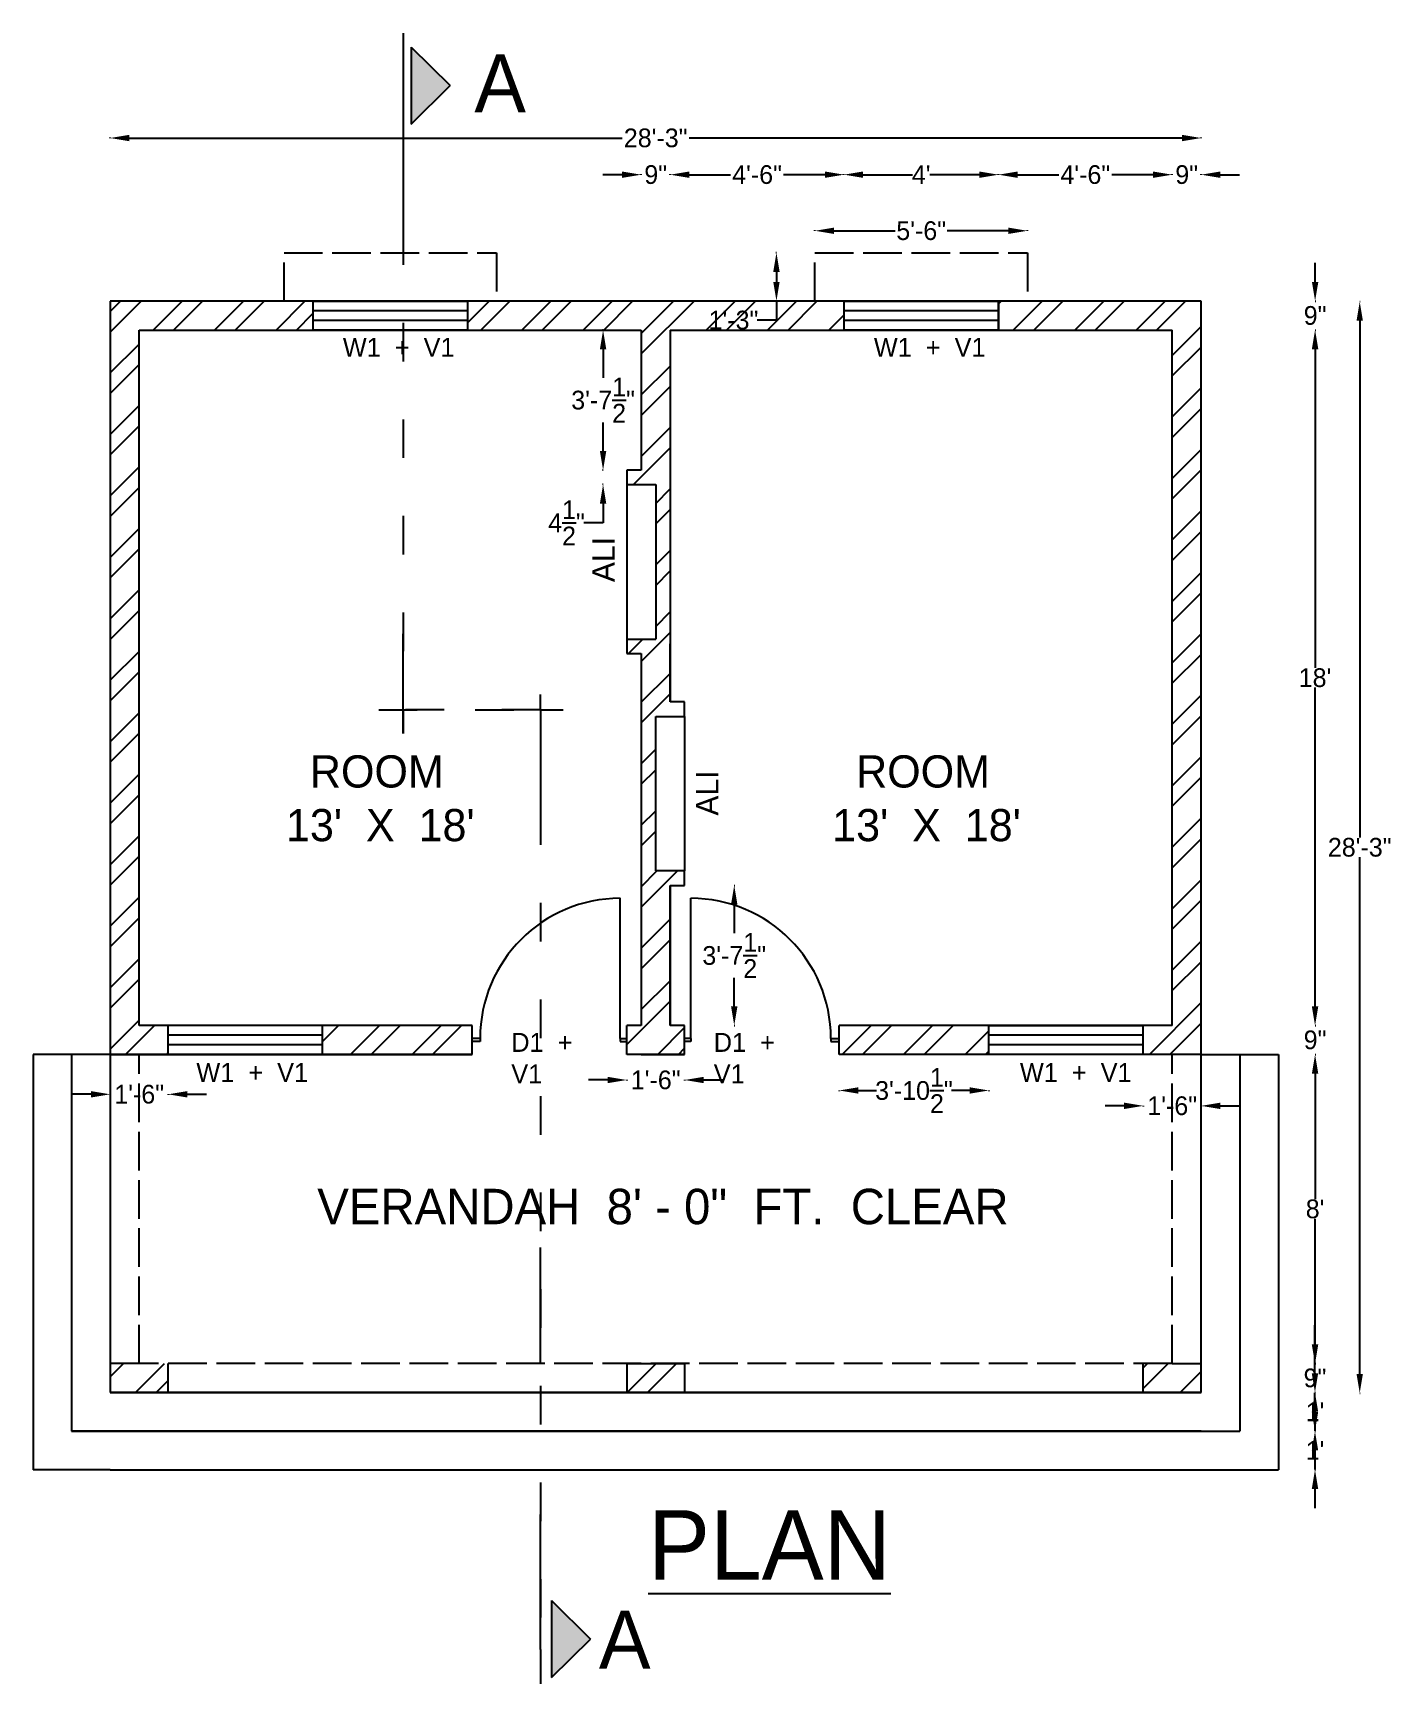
# Model space of a CAD drawing. Header units: inches. Extents: x 62 to 486, y 23 to 536.
import ezdxf

# ---------------------------------------------------------------- set-up
doc = ezdxf.new("R2010")
doc.units = ezdxf.units.IN
doc.header["$MEASUREMENT"] = 0
doc.linetypes.add('ACAD_ISO02W100', pattern=[15, 12, -3])
doc.linetypes.add('ACAD_ISO03W100', pattern=[30, 12, -18])
for name, color, linetype in [('dashed lines', 9, 'ACAD_ISO02W100'), ('Dimensions', 151, 'Continuous'), ('Doors', 23, 'Continuous'), ('SECTION LINE', 7, 'ACAD_ISO03W100'), ('Text', 122, 'Continuous'), ('Windows', 205, 'Continuous')]:
    doc.layers.add(name, color=color, linetype=linetype)
doc.styles.get("Standard").update_dxf_attribs({"font": ''})
doc.styles.get('Standard').set_extended_font_data('Bahnschrift')
doc.dimstyles.get("Standard").update_dxf_attribs({"dimtxt": 5.8125, "dimasz": 5.9375, "dimexe": 0.18, "dimexo": 0.0625, "dimgap": 0.09, "dimtad": 0, "dimtih": 1, "dimtoh": 1, "dimdec": 3, "dimzin": 0, "dimdsep": 46, "dimlunit": 4, "dimtxsty": 'Standard', "dimcen": 0.09, "dimadec": 0, "dimazin": 0, "dimtfac": 1, "dimtdec": 3, "dimtofl": 0, "dimtmove": 0, "dimatfit": 3, "dimfxl": 0, "dimfxlon": 1, "dimtolj": 1, "dimtzin": 0, "dimarcsym": 1})

# ---------------------------------------------------------------- blocks, each defined once
blk = doc.blocks.new('*D1')
at = {"layer": 'Defpoints', "color": 0, "transparency": 16777216}
for p in [(246.77, 218.26), (264.77, 218.26), (264.77, 210.33)]:
    blk.add_point(p, dxfattribs=at)
at = {"layer": 'Dimensions', "color": 0, "lineweight": -2, "transparency": 16777216}
for p, q in [((240.83, 210.33), (234.89, 210.33)), ((246.77, 210.33), (246.77, 210.15)), ((264.77, 210.33), (264.77, 210.15)), ((270.71, 210.33), (276.64, 210.33))]:
    blk.add_line(p, q, dxfattribs=at)
at = {"layer": 'Dimensions', "color": 0, "transparency": 16777216}
for points in [[(240.83, 211.32), (240.83, 209.34), (246.77, 210.33)], [(270.71, 211.32), (270.71, 209.34), (264.77, 210.33)]]:
    blk.add_solid(points, dxfattribs=at)
at = {"layer": 'Dimensions', "color": 0, "transparency": 16777216, "insert": (255.77, 210.33), "char_height": 5.812, "attachment_point": 5}
blk.add_mtext('\\A1;1\'-6"', dxfattribs=at)
blk = doc.blocks.new('*D2')
at = {"layer": 'Defpoints', "color": 0, "transparency": 16777216}
for p in [(312.77, 218.26), (359.27, 218.26), (359.27, 207.07)]:
    blk.add_point(p, dxfattribs=at)
at = {"layer": 'Dimensions', "color": 0, "lineweight": -2, "transparency": 16777216}
for p, q in [((312.77, 207.07), (312.77, 206.89)), ((318.71, 207.07), (324.37, 207.07)), ((353.33, 207.07), (347.67, 207.07)), ((359.27, 207.07), (359.27, 206.89))]:
    blk.add_line(p, q, dxfattribs=at)
at = {"layer": 'Dimensions', "color": 0, "transparency": 16777216}
for points in [[(318.71, 208.06), (318.71, 206.08), (312.77, 207.07)], [(353.33, 208.06), (353.33, 206.08), (359.27, 207.07)]]:
    blk.add_solid(points, dxfattribs=at)
at = {"layer": 'Dimensions', "color": 0, "transparency": 16777216, "insert": (336.02, 207.07), "char_height": 5.8125, "attachment_point": 5}
blk.add_mtext('\\A1;3\'-10{\\H1x;\\S1/2;}"', dxfattribs=at)
blk = doc.blocks.new('*D3')
at = {"layer": 'Defpoints', "color": 0, "transparency": 16777216}
for p in [(407.27, 218.26), (425.27, 218.26), (407.27, 202.3)]:
    blk.add_point(p, dxfattribs=at)
at = {"layer": 'Dimensions', "color": 0, "lineweight": -2, "transparency": 16777216}
for p, q in [((401.33, 202.3), (395.39, 202.3)), ((407.27, 202.3), (407.27, 202.12)), ((425.27, 202.3), (425.27, 202.12)), ((431.21, 202.3), (437.14, 202.3))]:
    blk.add_line(p, q, dxfattribs=at)
at = {"layer": 'Dimensions', "color": 0, "transparency": 16777216}
for points in [[(401.33, 203.29), (401.33, 201.31), (407.27, 202.3)], [(431.21, 203.29), (431.21, 201.31), (425.27, 202.3)]]:
    blk.add_solid(points, dxfattribs=at)
at = {"layer": 'Dimensions', "color": 0, "transparency": 16777216, "insert": (416.27, 202.3), "char_height": 5.812, "attachment_point": 5}
blk.add_mtext('\\A1;1\'-6"', dxfattribs=at)
blk = doc.blocks.new('*D4')
at = {"layer": 'Defpoints', "color": 0, "transparency": 16777216}
for p in [(264.77, 270.76), (264.77, 227.26), (280.17, 227.26)]:
    blk.add_point(p, dxfattribs=at)
at = {"layer": 'Dimensions', "color": 0, "lineweight": -2, "transparency": 16777216}
for p, q in [((280.17, 270.76), (280.35, 270.76)), ((280.17, 264.82), (280.17, 255.94)), ((280.17, 233.19), (280.17, 242.07)), ((280.17, 227.26), (280.35, 227.26))]:
    blk.add_line(p, q, dxfattribs=at)
at = {"layer": 'Dimensions', "color": 0, "transparency": 16777216}
for points in [[(279.18, 264.82), (281.16, 264.82), (280.17, 270.76)], [(279.18, 233.19), (281.16, 233.19), (280.17, 227.26)]]:
    blk.add_solid(points, dxfattribs=at)
at = {"layer": 'Dimensions', "color": 0, "transparency": 16777216, "insert": (280.17, 249.01), "char_height": 5.8125, "attachment_point": 5}
blk.add_mtext('\\A1;3\'-7{\\H1x;\\S1/2;}"', dxfattribs=at)
blk = doc.blocks.new('*D5')
at = {"layer": 'Defpoints', "color": 0, "transparency": 16777216}
for p in [(251.27, 443.26), (239.42, 399.76), (251.27, 399.76)]:
    blk.add_point(p, dxfattribs=at)
at = {"layer": 'Dimensions', "color": 0, "lineweight": -2, "transparency": 16777216}
for p, q in [((239.42, 443.26), (239.24, 443.26)), ((239.42, 437.32), (239.42, 428.44)), ((239.42, 405.69), (239.42, 414.57)), ((239.42, 399.76), (239.24, 399.76))]:
    blk.add_line(p, q, dxfattribs=at)
at = {"layer": 'Dimensions', "color": 0, "transparency": 16777216}
for points in [[(238.43, 437.32), (240.41, 437.32), (239.42, 443.26)], [(238.43, 405.69), (240.41, 405.69), (239.42, 399.76)]]:
    blk.add_solid(points, dxfattribs=at)
at = {"layer": 'Dimensions', "color": 0, "transparency": 16777216, "insert": (239.42, 421.51), "char_height": 5.8125, "attachment_point": 5}
blk.add_mtext('\\A1;3\'-7{\\H1x;\\S1/2;}"', dxfattribs=at)
blk = doc.blocks.new('*D6')
at = {"layer": 'Defpoints', "color": 0, "transparency": 16777216}
for p in [(239.42, 395.26), (246.77, 399.76), (246.77, 395.26)]:
    blk.add_point(p, dxfattribs=at)
at = {"layer": 'Dimensions', "color": 0, "lineweight": -2, "transparency": 16777216}
for p, q in [((239.42, 405.69), (239.42, 411.63)), ((239.42, 399.76), (239.24, 399.76)), ((239.42, 395.26), (239.24, 395.26)), ((239.42, 389.32), (239.42, 383.38)), ((239.42, 383.38), (233.48, 383.38))]:
    blk.add_line(p, q, dxfattribs=at)
at = {"layer": 'Dimensions', "color": 0, "transparency": 16777216}
for points in [[(238.43, 405.69), (240.41, 405.69), (239.42, 399.76)], [(238.43, 389.32), (240.41, 389.32), (239.42, 395.26)]]:
    blk.add_solid(points, dxfattribs=at)
at = {"layer": 'Dimensions', "color": 0, "transparency": 16777216, "insert": (228.06, 383.38), "char_height": 5.8125, "attachment_point": 5}
blk.add_mtext('\\A1;4{\\H1x;\\S1/2;}"', dxfattribs=at)
blk = doc.blocks.new('*D7')
at = {"layer": 'Defpoints', "color": 0, "transparency": 16777216}
for p in [(305.27, 467.26), (293.29, 452.26), (305.27, 452.26)]:
    blk.add_point(p, dxfattribs=at)
at = {"layer": 'Dimensions', "color": 0, "lineweight": -2, "transparency": 16777216}
for p, q in [((293.29, 467.26), (293.11, 467.26)), ((293.29, 461.32), (293.29, 458.19)), ((293.29, 452.26), (293.11, 452.26)), ((293.29, 452.26), (293.29, 446.32)), ((293.29, 446.32), (287.35, 446.32))]:
    blk.add_line(p, q, dxfattribs=at)
at = {"layer": 'Dimensions', "color": 0, "transparency": 16777216}
for points in [[(292.3, 461.32), (294.28, 461.32), (293.29, 467.26)], [(292.3, 458.19), (294.28, 458.19), (293.29, 452.26)]]:
    blk.add_solid(points, dxfattribs=at)
at = {"layer": 'Dimensions', "color": 0, "transparency": 16777216, "insert": (279.94, 446.32), "char_height": 5.812, "attachment_point": 5}
blk.add_mtext('\\A1;1\'-3"', dxfattribs=at)
blk = doc.blocks.new('*D8')
at = {"layer": 'Defpoints', "color": 0, "transparency": 16777216}
for p in [(371.27, 474.1), (305.27, 467.26), (371.27, 467.26)]:
    blk.add_point(p, dxfattribs=at)
at = {"layer": 'Dimensions', "color": 0, "lineweight": -2, "transparency": 16777216}
for p, q in [((305.27, 474.1), (305.27, 474.28)), ((311.21, 474.1), (330.17, 474.1)), ((365.33, 474.1), (346.37, 474.1)), ((371.27, 474.1), (371.27, 474.28))]:
    blk.add_line(p, q, dxfattribs=at)
at = {"layer": 'Dimensions', "color": 0, "transparency": 16777216}
for points in [[(311.21, 475.09), (311.21, 473.11), (305.27, 474.1)], [(365.33, 475.09), (365.33, 473.11), (371.27, 474.1)]]:
    blk.add_solid(points, dxfattribs=at)
at = {"layer": 'Dimensions', "color": 0, "transparency": 16777216, "insert": (338.27, 474.1), "char_height": 5.812, "attachment_point": 5}
blk.add_mtext('\\A1;5\'-6"', dxfattribs=at)
blk = doc.blocks.new('*D9')
at = {"layer": 'Defpoints', "color": 0, "transparency": 16777216}
for p in [(86.27, 218.26), (104.27, 218.26), (86.27, 205.88)]:
    blk.add_point(p, dxfattribs=at)
at = {"layer": 'Dimensions', "color": 0, "lineweight": -2, "transparency": 16777216}
for p, q in [((80.33, 205.88), (74.4, 205.88)), ((86.27, 205.88), (86.27, 205.7)), ((104.27, 205.88), (104.27, 205.7)), ((110.21, 205.88), (116.14, 205.88))]:
    blk.add_line(p, q, dxfattribs=at)
at = {"layer": 'Dimensions', "color": 0, "transparency": 16777216}
for points in [[(80.33, 206.87), (80.33, 204.89), (86.27, 205.88)], [(110.21, 206.87), (110.21, 204.89), (104.27, 205.88)]]:
    blk.add_solid(points, dxfattribs=at)
at = {"layer": 'Dimensions', "color": 0, "transparency": 16777216, "insert": (95.27, 205.88), "char_height": 5.812, "attachment_point": 5}
blk.add_mtext('\\A1;1\'-6"', dxfattribs=at)
blk = doc.blocks.new('*D10')
at = {"layer": 'Defpoints', "color": 0, "transparency": 16777216}
for p in [(425.27, 491.52), (425.27, 452.26), (416.27, 443.26)]:
    blk.add_point(p, dxfattribs=at)
at = {"layer": 'Dimensions', "color": 0, "lineweight": -2, "transparency": 16777216}
for p, q in [((410.33, 491.52), (404.39, 491.52)), ((416.27, 491.52), (416.27, 491.7)), ((425.27, 491.52), (425.27, 491.7)), ((431.21, 491.52), (437.14, 491.52))]:
    blk.add_line(p, q, dxfattribs=at)
at = {"layer": 'Dimensions', "color": 0, "transparency": 16777216}
for points in [[(410.33, 492.51), (410.33, 490.53), (416.27, 491.52)], [(431.21, 492.51), (431.21, 490.53), (425.27, 491.52)]]:
    blk.add_solid(points, dxfattribs=at)
at = {"layer": 'Dimensions', "color": 0, "transparency": 16777216, "insert": (420.77, 491.52), "char_height": 5.812, "attachment_point": 5}
blk.add_mtext('\\A1;9"', dxfattribs=at)
blk = doc.blocks.new('*D11')
at = {"layer": 'Defpoints', "color": 0, "transparency": 16777216}
for p in [(362.27, 491.52), (416.27, 452.26), (362.27, 449.26)]:
    blk.add_point(p, dxfattribs=at)
at = {"layer": 'Dimensions', "color": 0, "lineweight": -2, "transparency": 16777216}
for p, q in [((362.27, 491.52), (362.27, 491.7)), ((368.21, 491.52), (381.03, 491.52)), ((410.33, 491.52), (397.51, 491.52)), ((416.27, 491.52), (416.27, 491.7))]:
    blk.add_line(p, q, dxfattribs=at)
at = {"layer": 'Dimensions', "color": 0, "transparency": 16777216}
for points in [[(368.21, 492.51), (368.21, 490.53), (362.27, 491.52)], [(410.33, 492.51), (410.33, 490.53), (416.27, 491.52)]]:
    blk.add_solid(points, dxfattribs=at)
at = {"layer": 'Dimensions', "color": 0, "transparency": 16777216, "insert": (389.27, 491.52), "char_height": 5.812, "attachment_point": 5}
blk.add_mtext('\\A1;4\'-6"', dxfattribs=at)
blk = doc.blocks.new('*D12')
at = {"layer": 'Defpoints', "color": 0, "transparency": 16777216}
for p in [(314.27, 491.52), (314.27, 452.26), (362.27, 452.26)]:
    blk.add_point(p, dxfattribs=at)
at = {"layer": 'Dimensions', "color": 0, "lineweight": -2, "transparency": 16777216}
for p, q in [((314.27, 491.52), (314.27, 491.7)), ((320.21, 491.52), (335.54, 491.52)), ((356.33, 491.52), (341, 491.52)), ((362.27, 491.52), (362.27, 491.7))]:
    blk.add_line(p, q, dxfattribs=at)
at = {"layer": 'Dimensions', "color": 0, "transparency": 16777216}
for points in [[(320.21, 492.51), (320.21, 490.53), (314.27, 491.52)], [(356.33, 492.51), (356.33, 490.53), (362.27, 491.52)]]:
    blk.add_solid(points, dxfattribs=at)
at = {"layer": 'Dimensions', "color": 0, "transparency": 16777216, "insert": (338.27, 491.52), "char_height": 5.812, "attachment_point": 5}
blk.add_mtext("\\A1;4'", dxfattribs=at)
blk = doc.blocks.new('*D13')
at = {"layer": 'Defpoints', "color": 0, "transparency": 16777216}
for p in [(260.27, 491.52), (260.27, 452.26), (314.27, 452.26)]:
    blk.add_point(p, dxfattribs=at)
at = {"layer": 'Dimensions', "color": 0, "lineweight": -2, "transparency": 16777216}
for p, q in [((260.27, 491.52), (260.27, 491.7)), ((266.21, 491.52), (279.03, 491.52)), ((308.33, 491.52), (295.51, 491.52)), ((314.27, 491.52), (314.27, 491.7))]:
    blk.add_line(p, q, dxfattribs=at)
at = {"layer": 'Dimensions', "color": 0, "transparency": 16777216}
for points in [[(266.21, 492.51), (266.21, 490.53), (260.27, 491.52)], [(308.33, 492.51), (308.33, 490.53), (314.27, 491.52)]]:
    blk.add_solid(points, dxfattribs=at)
at = {"layer": 'Dimensions', "color": 0, "transparency": 16777216, "insert": (287.27, 491.52), "char_height": 5.812, "attachment_point": 5}
blk.add_mtext('\\A1;4\'-6"', dxfattribs=at)
blk = doc.blocks.new('*D14')
at = {"layer": 'Defpoints', "color": 0, "transparency": 16777216}
for p in [(251.27, 491.52), (251.27, 452.08), (260.27, 452.08)]:
    blk.add_point(p, dxfattribs=at)
at = {"layer": 'Dimensions', "color": 0, "lineweight": -2, "transparency": 16777216}
for p, q in [((245.33, 491.52), (239.39, 491.52)), ((251.27, 491.52), (251.27, 491.7)), ((260.27, 491.52), (260.27, 491.7)), ((266.21, 491.52), (272.14, 491.52))]:
    blk.add_line(p, q, dxfattribs=at)
at = {"layer": 'Dimensions', "color": 0, "transparency": 16777216}
for points in [[(245.33, 492.51), (245.33, 490.53), (251.27, 491.52)], [(266.21, 492.51), (266.21, 490.53), (260.27, 491.52)]]:
    blk.add_solid(points, dxfattribs=at)
at = {"layer": 'Dimensions', "color": 0, "transparency": 16777216, "insert": (255.77, 491.52), "char_height": 5.812, "attachment_point": 5}
blk.add_mtext('\\A1;9"', dxfattribs=at)
blk = doc.blocks.new('*D15')
at = {"layer": 'Defpoints', "color": 0, "transparency": 16777216}
for p in [(86.27, 502.91), (86.27, 452.26), (425.27, 452.26)]:
    blk.add_point(p, dxfattribs=at)
at = {"layer": 'Dimensions', "color": 0, "lineweight": -2, "transparency": 16777216}
for p, q in [((86.27, 502.91), (86.27, 503.09)), ((92.21, 502.91), (245.34, 502.91)), ((419.33, 502.91), (266.2, 502.91)), ((425.27, 502.91), (425.27, 503.09))]:
    blk.add_line(p, q, dxfattribs=at)
at = {"layer": 'Dimensions', "color": 0, "transparency": 16777216}
for points in [[(92.21, 503.89), (92.21, 501.92), (86.27, 502.91)], [(419.33, 503.89), (419.33, 501.92), (425.27, 502.91)]]:
    blk.add_solid(points, dxfattribs=at)
at = {"layer": 'Dimensions', "color": 0, "transparency": 16777216, "insert": (255.77, 502.91), "char_height": 5.812, "attachment_point": 5}
blk.add_mtext('\\A1;28\'-3"', dxfattribs=at)
blk = doc.blocks.new('*D16')
at = {"layer": 'Defpoints', "color": 0, "transparency": 16777216}
for p in [(425.27, 227.26), (425.27, 218.26), (460.67, 218.26)]:
    blk.add_point(p, dxfattribs=at)
at = {"layer": 'Dimensions', "color": 0, "lineweight": -2, "transparency": 16777216}
for p, q in [((460.67, 233.19), (460.67, 239.13)), ((460.67, 227.26), (460.85, 227.26)), ((460.67, 218.26), (460.85, 218.26)), ((460.67, 212.32), (460.67, 206.38))]:
    blk.add_line(p, q, dxfattribs=at)
at = {"layer": 'Dimensions', "color": 0, "transparency": 16777216}
for points in [[(459.68, 233.19), (461.66, 233.19), (460.67, 227.26)], [(459.68, 212.32), (461.66, 212.32), (460.67, 218.26)]]:
    blk.add_solid(points, dxfattribs=at)
at = {"layer": 'Dimensions', "color": 0, "transparency": 16777216, "insert": (460.67, 222.76), "char_height": 5.812, "attachment_point": 5}
blk.add_mtext('\\A1;9"', dxfattribs=at)
blk = doc.blocks.new('*D17')
at = {"layer": 'Defpoints', "color": 0, "transparency": 16777216}
for p in [(425.27, 218.26), (460.67, 218.26), (425.27, 122.26)]:
    blk.add_point(p, dxfattribs=at)
at = {"layer": 'Dimensions', "color": 0, "lineweight": -2, "transparency": 16777216}
for p, q in [((460.67, 218.26), (460.85, 218.26)), ((460.67, 212.32), (460.67, 173.31)), ((460.67, 128.19), (460.67, 167.2)), ((460.67, 122.26), (460.85, 122.26))]:
    blk.add_line(p, q, dxfattribs=at)
at = {"layer": 'Dimensions', "color": 0, "transparency": 16777216}
for points in [[(459.68, 212.32), (461.66, 212.32), (460.67, 218.26)], [(459.68, 128.19), (461.66, 128.19), (460.67, 122.26)]]:
    blk.add_solid(points, dxfattribs=at)
at = {"layer": 'Dimensions', "color": 0, "transparency": 16777216, "insert": (460.67, 170.26), "char_height": 5.812, "attachment_point": 5}
blk.add_mtext("\\A1;8'", dxfattribs=at)
blk = doc.blocks.new('*D18')
at = {"layer": 'Defpoints', "color": 0, "transparency": 16777216}
for p in [(425.27, 122.26), (460.64, 122.26), (425.27, 113.26)]:
    blk.add_point(p, dxfattribs=at)
at = {"layer": 'Dimensions', "color": 0, "lineweight": -2, "transparency": 16777216}
for p, q in [((460.64, 128.19), (460.64, 134.13)), ((460.64, 122.26), (460.82, 122.26)), ((460.64, 113.26), (460.82, 113.26)), ((460.64, 107.32), (460.64, 101.38))]:
    blk.add_line(p, q, dxfattribs=at)
at = {"layer": 'Dimensions', "color": 0, "transparency": 16777216}
for points in [[(459.65, 128.19), (461.63, 128.19), (460.64, 122.26)], [(459.65, 107.32), (461.63, 107.32), (460.64, 113.26)]]:
    blk.add_solid(points, dxfattribs=at)
at = {"layer": 'Dimensions', "color": 0, "transparency": 16777216, "insert": (460.64, 117.76), "char_height": 5.812, "attachment_point": 5}
blk.add_mtext('\\A1;9"', dxfattribs=at)
blk = doc.blocks.new('*D19')
at = {"layer": 'Defpoints', "color": 0, "transparency": 16777216}
for p in [(437.27, 113.26), (460.64, 113.26), (437.27, 101.26)]:
    blk.add_point(p, dxfattribs=at)
at = {"layer": 'Dimensions', "color": 0, "lineweight": -2, "transparency": 16777216}
for p, q in [((460.64, 119.19), (460.64, 125.13)), ((460.64, 113.26), (460.82, 113.26)), ((460.64, 101.26), (460.82, 101.26)), ((460.64, 95.32), (460.64, 89.38))]:
    blk.add_line(p, q, dxfattribs=at)
at = {"layer": 'Dimensions', "color": 0, "transparency": 16777216}
for points in [[(459.65, 119.19), (461.63, 119.19), (460.64, 113.26)], [(459.65, 95.32), (461.63, 95.32), (460.64, 101.26)]]:
    blk.add_solid(points, dxfattribs=at)
at = {"layer": 'Dimensions', "color": 0, "transparency": 16777216, "insert": (460.64, 107.26), "char_height": 5.812, "attachment_point": 5}
blk.add_mtext("\\A1;1'", dxfattribs=at)
blk = doc.blocks.new('*D20')
at = {"layer": 'Defpoints', "color": 0, "transparency": 16777216}
for p in [(449.26, 101.26), (460.64, 101.26), (449.26, 89.26)]:
    blk.add_point(p, dxfattribs=at)
at = {"layer": 'Dimensions', "color": 0, "lineweight": -2, "transparency": 16777216}
for p, q in [((460.64, 107.19), (460.64, 113.13)), ((460.64, 101.26), (460.82, 101.26)), ((460.64, 89.26), (460.82, 89.26)), ((460.64, 83.32), (460.64, 77.38))]:
    blk.add_line(p, q, dxfattribs=at)
at = {"layer": 'Dimensions', "color": 0, "transparency": 16777216}
for points in [[(459.65, 107.19), (461.63, 107.19), (460.64, 101.26)], [(459.65, 83.32), (461.63, 83.32), (460.64, 89.26)]]:
    blk.add_solid(points, dxfattribs=at)
at = {"layer": 'Dimensions', "color": 0, "transparency": 16777216, "insert": (460.64, 95.26), "char_height": 5.812, "attachment_point": 5}
blk.add_mtext("\\A1;1'", dxfattribs=at)
blk = doc.blocks.new('*D21')
at = {"layer": 'Defpoints', "color": 0, "transparency": 16777216}
for p in [(425.27, 452.26), (460.68, 452.26), (425.27, 443.26)]:
    blk.add_point(p, dxfattribs=at)
at = {"layer": 'Dimensions', "color": 0, "lineweight": -2, "transparency": 16777216}
for p, q in [((460.68, 458.19), (460.68, 464.13)), ((460.68, 452.26), (460.86, 452.26)), ((460.68, 443.26), (460.86, 443.26)), ((460.68, 437.32), (460.68, 431.38))]:
    blk.add_line(p, q, dxfattribs=at)
at = {"layer": 'Dimensions', "color": 0, "transparency": 16777216}
for points in [[(459.69, 458.19), (461.67, 458.19), (460.68, 452.26)], [(459.69, 437.32), (461.67, 437.32), (460.68, 443.26)]]:
    blk.add_solid(points, dxfattribs=at)
at = {"layer": 'Dimensions', "color": 0, "transparency": 16777216, "insert": (460.68, 447.76), "char_height": 5.812, "attachment_point": 5}
blk.add_mtext('\\A1;9"', dxfattribs=at)
blk = doc.blocks.new('*D22')
at = {"layer": 'Defpoints', "color": 0, "transparency": 16777216}
for p in [(416.27, 443.26), (460.65, 443.26), (416.27, 227.26)]:
    blk.add_point(p, dxfattribs=at)
at = {"layer": 'Dimensions', "color": 0, "lineweight": -2, "transparency": 16777216}
for p, q in [((460.65, 443.26), (460.83, 443.26)), ((460.65, 437.32), (460.65, 338.31)), ((460.65, 233.19), (460.65, 332.2)), ((460.65, 227.26), (460.83, 227.26))]:
    blk.add_line(p, q, dxfattribs=at)
at = {"layer": 'Dimensions', "color": 0, "transparency": 16777216}
for points in [[(459.66, 437.32), (461.64, 437.32), (460.65, 443.26)], [(459.66, 233.19), (461.64, 233.19), (460.65, 227.26)]]:
    blk.add_solid(points, dxfattribs=at)
at = {"layer": 'Dimensions', "color": 0, "transparency": 16777216, "insert": (460.65, 335.26), "char_height": 5.812, "attachment_point": 5}
blk.add_mtext("\\A1;18'", dxfattribs=at)
blk = doc.blocks.new('*D23')
at = {"layer": 'Defpoints', "color": 0, "transparency": 16777216}
for p in [(460.65, 452.08), (474.54, 452.08), (460.61, 113.08)]:
    blk.add_point(p, dxfattribs=at)
at = {"layer": 'Dimensions', "color": 0, "lineweight": -2, "transparency": 16777216}
for p, q in [((474.54, 452.08), (474.72, 452.08)), ((474.54, 446.14), (474.54, 285.63)), ((474.54, 119.01), (474.54, 279.52)), ((474.54, 113.08), (474.72, 113.08))]:
    blk.add_line(p, q, dxfattribs=at)
at = {"layer": 'Dimensions', "color": 0, "transparency": 16777216}
for points in [[(473.55, 446.14), (475.53, 446.14), (474.54, 452.08)], [(473.55, 119.01), (475.53, 119.01), (474.54, 113.08)]]:
    blk.add_solid(points, dxfattribs=at)
at = {"layer": 'Dimensions', "color": 0, "transparency": 16777216, "insert": (474.54, 282.58), "char_height": 5.812, "attachment_point": 5}
blk.add_mtext('\\A1;28\'-3"', dxfattribs=at)

msp = doc.modelspace()

# ---------------------------------------------------------------- hatches: boundary and pattern name
h = msp.add_hatch(color=256)
h.dxf.hatch_style = 1
h.paths.add_polyline_path([(191.8706, 519.1711), (179.8236, 531.139), (179.8236, 507.1895)])
h = msp.add_hatch()
h.set_pattern_fill('ANSI32', color=256, scale=36)
h.paths.add_polyline_path([(95.2697, 443.2557), (149.2696, 443.2557), (149.2696, 452.2557), (140.2696, 452.2557), (86.2696, 452.2557), (86.2697, 218.2557), (104.2697, 218.2557), (104.2697, 227.2557), (95.2697, 227.2557)])
h.paths.add_polyline_path([(251.2696, 399.7557), (246.7696, 399.7557), (246.7696, 395.2557), (255.7696, 395.2557), (255.7696, 347.2557), (246.7696, 347.2557), (246.7696, 342.7557), (251.2696, 342.7557), (251.2696, 227.2557), (246.7696, 227.2557), (246.7696, 218.2557), (255.7696, 218.2557), (264.7696, 218.2557), (264.7696, 227.2557), (260.2696, 227.2557), (260.2696, 270.7557), (264.7696, 270.7557), (264.7696, 275.2557), (255.7696, 275.2557), (255.7696, 323.2557), (264.7696, 323.2557), (264.7696, 327.7557), (260.2696, 327.7557), (260.2696, 443.2557), (314.2696, 443.2557), (314.2696, 452.2557), (305.2696, 452.2557), (260.2696, 452.2557), (197.2696, 452.2557), (197.2696, 443.2557), (251.2696, 443.2557)])
h.paths.add_polyline_path([(416.2696, 227.2557), (407.2696, 227.2557), (407.2696, 218.2557), (425.2696, 218.2557), (425.2696, 227.2557), (425.2696, 452.2557), (362.2696, 452.2557), (362.2696, 443.2557), (416.2696, 443.2557)])
h.paths.add_polyline_path([(312.7696, 227.2557), (312.7696, 218.2557), (359.2696, 218.2557), (359.2696, 227.2557)])
h.paths.add_polyline_path([(198.7697, 218.2557), (198.7697, 227.2557), (152.2697, 227.2557), (152.2697, 218.2557)])
h.paths.add_polyline_path([(104.2697, 113.2557), (104.2697, 122.2557), (95.2697, 122.2557), (86.2698, 122.2557), (86.2697, 113.2557)])
h.paths.add_polyline_path([(246.7696, 122.2557), (246.7696, 113.2557), (264.7696, 113.2557), (264.7696, 122.2557)])
h.paths.add_polyline_path([(416.2696, 122.2557), (407.2696, 122.2557), (407.2696, 113.2557), (425.2696, 113.2557), (425.2696, 122.2557)])
h = msp.add_hatch(color=256)
h.dxf.hatch_style = 1
h.paths.add_polyline_path([(235.4683, 36.6859), (223.4213, 48.6538), (223.4213, 24.7043)])

# ---------------------------------------------------------------- linework, layer by layer
for p, q in [((177.2733, 535.5218), (177.2733, 535.5218)), ((177.2733, 535.5218), (177.2733, 535.5218)), ((177.2733, 535.5218), (177.2733, 472.0655)), ((179.8236, 531.139), (179.8236, 507.1895)), ((179.8236, 531.139), (191.8706, 519.1711)), ((179.8236, 507.1895), (191.8706, 519.1711)), ((425.2696, 452.2557), (86.2696, 452.2557)), ((86.2696, 452.2557), (86.2698, 122.2557)), ((86.2696, 452.2557), (86.2696, 443.2557)), ((149.2696, 452.2557), (140.2696, 452.2557)), ((197.2696, 452.2557), (149.2696, 452.2557)), ((251.2696, 452.2557), (197.2696, 452.2557)), ((260.2696, 452.2557), (251.2696, 452.2557)), ((314.2696, 452.2557), (260.2696, 452.2557)), ((314.2696, 452.2557), (305.2696, 452.2557)), ((362.2696, 452.2557), (314.2696, 452.2557)), ((416.2696, 452.2557), (362.2696, 452.2557)), ((425.2696, 227.2557), (425.2696, 452.2557)), ((95.2697, 443.2557), (251.2696, 443.2557)), ((95.2697, 227.2557), (95.2697, 443.2557)), ((251.2696, 443.2557), (251.2696, 399.7557)), ((251.2696, 443.2557), (251.2696, 399.7557)), ((260.2696, 443.2557), (260.2696, 327.7557)), ((260.2696, 443.2557), (416.2696, 443.2557)), ((416.2696, 227.2557), (416.2696, 443.2557)), ((251.2696, 399.7557), (246.7696, 399.7557)), ((251.2696, 399.7557), (246.7696, 399.7557)), ((246.7696, 399.7557), (246.7696, 395.2557)), ((246.7696, 395.2557), (246.7696, 347.2557)), ((246.7696, 395.2557), (255.7696, 395.2557)), ((255.7696, 395.2557), (255.7696, 347.2557)), ((177.2733, 343.9477), (177.2733, 348.9477)), ((177.2733, 341.9477), (177.2733, 343.9477)), ((246.7696, 347.2557), (246.7696, 342.7557)), ((246.7696, 347.2557), (255.7696, 347.2557)), ((260.2696, 327.7557), (260.2696, 345.7557)), ((177.2733, 317.9477), (177.2733, 341.9477)), ((246.7696, 342.7557), (251.2696, 342.7557)), ((251.2696, 342.7557), (251.2696, 227.2557)), ((177.2733, 325.3345), (177.2733, 317.9477)), ((177.2733, 325.3345), (177.2733, 317.9477)), ((220.0061, 325.3345), (220.0061, 325.3345)), ((220.0061, 325.3345), (220.0061, 325.3345)), ((220.0061, 325.3345), (220.0061, 325.3345)), ((220.0061, 325.3345), (220.0061, 322.3345)), ((255.7696, 275.2557), (255.7696, 323.2557)), ((255.7696, 323.2557), (264.7696, 323.2557)), ((264.7696, 327.7557), (260.2696, 327.7557)), ((264.7696, 323.2557), (264.7696, 327.7557)), ((264.7696, 323.2557), (264.7696, 275.2557)), ((177.2733, 317.9477), (177.2733, 317.9477)), ((177.2733, 317.9477), (177.2733, 317.9477)), ((220.0061, 322.3345), (220.0061, 286.3345)), ((264.7696, 275.2557), (255.7696, 275.2557)), ((264.7696, 270.7557), (264.7696, 275.2557)), ((260.2696, 227.2557), (260.2696, 270.7557)), ((260.2696, 270.7557), (264.7696, 270.7557)), ((260.2696, 270.7557), (260.2696, 227.2557)), ((198.7697, 227.2557), (95.2697, 227.2557)), ((198.7697, 218.2557), (198.7697, 227.2557)), ((246.7696, 218.2557), (246.7696, 227.2557)), ((251.2696, 227.2557), (246.7696, 227.2557)), ((264.7696, 227.2557), (260.2696, 227.2557)), ((264.7696, 218.2557), (264.7696, 227.2557)), ((416.2696, 227.2557), (312.7696, 227.2557)), ((312.7696, 218.2557), (312.7696, 227.2557)), ((425.2696, 218.2557), (425.2696, 227.2557)), ((201.2085, 223.2533), (198.7697, 223.2533)), ((201.2085, 222.2533), (198.7697, 222.2533)), ((201.2085, 223.2533), (201.2085, 222.2533)), ((244.7085, 223.2533), (246.7696, 223.2533)), ((244.7085, 223.2533), (244.7085, 222.2533)), ((244.7085, 222.2533), (246.7696, 222.2533)), ((266.7111, 223.2533), (264.7696, 223.2533)), ((266.7111, 222.2533), (264.7696, 222.2533)), ((266.7111, 223.2533), (266.7111, 222.2533)), ((310.2111, 223.2533), (312.7696, 223.2533)), ((310.2111, 223.2533), (310.2111, 222.2533)), ((310.2111, 222.2533), (312.7696, 222.2533)), ((74.2703, 218.2557), (62.2703, 218.2557)), ((62.2703, 218.2557), (62.2706, 89.2557)), ((86.2703, 218.2557), (74.2703, 218.2557)), ((74.2703, 218.2557), (74.2703, 101.2557)), ((86.2697, 218.2557), (104.2697, 218.2557)), ((198.7697, 218.2557), (86.2703, 218.2557)), ((104.2697, 218.2557), (152.2697, 218.2557)), ((152.2697, 218.2557), (198.7697, 218.2557)), ((255.7696, 218.2557), (246.7696, 218.2557)), ((264.7696, 218.2557), (246.7696, 218.2557)), ((251.2696, 218.2557), (255.7696, 218.2557)), ((255.7696, 218.2557), (264.7696, 218.2557)), ((425.2696, 218.2557), (312.7696, 218.2557)), ((359.2696, 218.2557), (312.7696, 218.2557)), ((407.2696, 218.2557), (359.2696, 218.2557)), ((425.2696, 218.2557), (407.2696, 218.2557)), ((425.2696, 122.2557), (425.2696, 218.2557)), ((425.2696, 218.2557), (437.2696, 218.2557)), ((437.2696, 218.2557), (449.2696, 218.2557)), ((437.2696, 218.2557), (437.2696, 101.2557)), ((449.2696, 218.2557), (449.2639, 89.2557)), ((220.0061, 122.2557), (220.0061, 158.2557)), ((86.2698, 122.2557), (86.2697, 113.2557)), ((95.2697, 122.2557), (86.2698, 122.2557)), ((104.2697, 113.2557), (104.2697, 122.2557)), ((246.7696, 122.2557), (246.7696, 113.2557)), ((246.7696, 122.2557), (264.7696, 122.2557)), ((264.7696, 122.2557), (264.7696, 113.2557)), ((407.2696, 113.2557), (407.2696, 122.2557)), ((416.2696, 122.2557), (425.2696, 122.2557)), ((425.2696, 113.2557), (425.2696, 122.2557)), ((425.2696, 113.2557), (86.2697, 113.2557)), ((86.2697, 113.2557), (425.2696, 113.2557)), ((86.2697, 113.2557), (95.2697, 113.2557)), ((86.2697, 113.2557), (104.2697, 113.2557)), ((425.2696, 113.2557), (407.2696, 113.2557)), ((425.2696, 113.2557), (416.2696, 113.2557)), ((425.2696, 101.2557), (74.2703, 101.2557)), ((74.2703, 101.2557), (437.2696, 101.2557)), ((86.2696, 89.2557), (62.2706, 89.2557)), ((86.2696, 89.2557), (425.2696, 89.2557)), ((425.2696, 89.2557), (449.2639, 89.2557)), ((220.0061, 33.4058), (220.0061, 75.4058)), ((223.4213, 48.6538), (223.4213, 24.7043)), ((223.4213, 48.6538), (235.4683, 36.6859)), ((223.4213, 24.7043), (235.4683, 36.6859)), ((220.0061, 33.4058), (220.0061, 22.7276))]:
    msp.add_line(p, q)
at = {"layer": 'dashed lines'}
for p, q in [((140.2696, 452.2557), (140.2696, 467.2557)), ((140.2696, 467.2557), (206.2696, 467.2557)), ((206.2696, 467.2557), (206.2696, 452.2557)), ((305.2696, 452.2557), (305.2696, 467.2557)), ((305.2696, 467.2557), (371.2696, 467.2557)), ((371.2696, 467.2557), (371.2696, 452.2557)), ((95.2697, 122.2557), (95.2697, 218.2557)), ((416.2696, 122.2557), (416.2696, 218.2557)), ((416.2696, 122.2557), (95.2697, 122.2557))]:
    msp.add_line(p, q, dxfattribs=at)
at = {"layer": 'Doors'}
for p, q in [((244.7085, 223.2533), (244.7085, 266.7533)), ((266.7111, 223.2533), (266.7111, 266.7533))]:
    msp.add_line(p, q, dxfattribs=at)
for centre, start, end in [((244.7085, 223.2533), 90, 180), ((266.7111, 223.2533), 0, 90)]:
    msp.add_arc(centre, 43.5, start, end, dxfattribs=at)
at = {"layer": 'SECTION LINE'}
for p, q in [((177.2733, 535.5218), (177.2733, 317.9477)), ((220.0061, 325.3345), (220.0061, 330.016)), ((220.0061, 325.3345), (169.6907, 325.3345)), ((169.6907, 325.3345), (227.0215, 325.3345)), ((220.0061, 325.3345), (220.0061, 33.4058)), ((220.0061, 325.3345), (227.0215, 325.3345))]:
    msp.add_line(p, q, dxfattribs=at)
at = {"layer": 'Windows'}
for p, q in [((149.2696, 452.2557), (149.2696, 443.2557)), ((149.2696, 452.2557), (197.2696, 452.2557)), ((197.2696, 452.2557), (197.2696, 443.2557)), ((197.2696, 452.2557), (197.2696, 443.2557)), ((314.2696, 452.2557), (314.2696, 443.2557)), ((314.2696, 452.2557), (362.2696, 452.2557)), ((362.2696, 446.2557), (362.2696, 452.2557)), ((362.2696, 452.2557), (362.2696, 443.2557)), ((197.2696, 449.2557), (149.2696, 449.2557)), ((197.2696, 446.2557), (149.2696, 446.2557)), ((362.2696, 449.2557), (314.2696, 449.2557)), ((362.2696, 446.2557), (314.2696, 446.2557)), ((362.2696, 443.2557), (362.2696, 446.2557)), ((197.2696, 443.2557), (149.2696, 443.2557)), ((362.2696, 443.2557), (314.2696, 443.2557)), ((104.2697, 218.2557), (104.2697, 227.2557)), ((152.2697, 227.2557), (104.2697, 227.2557)), ((152.2697, 218.2557), (152.2697, 227.2557)), ((152.2697, 218.2557), (152.2697, 227.2557)), ((359.2696, 218.2557), (359.2696, 227.2557)), ((359.2696, 218.2557), (359.2696, 227.2557)), ((359.2696, 227.2557), (407.2696, 227.2557)), ((407.2696, 218.2557), (407.2696, 227.2557)), ((152.2697, 224.2557), (104.2697, 224.2557)), ((152.2697, 221.2557), (104.2697, 221.2557)), ((407.2696, 224.2557), (359.2696, 224.2557)), ((407.2696, 221.2557), (359.2696, 221.2557)), ((104.2697, 218.2557), (152.2697, 218.2557)), ((407.2696, 218.2557), (359.2696, 218.2557))]:
    msp.add_line(p, q, dxfattribs=at)

# ---------------------------------------------------------------- texts
at = {"char_height": 18, "attachment_point": 1}
for insert in [(199.3997, 528.8602), (238.1198, 45.4898)]:
    msp.add_mtext_dynamic_manual_height_columns('A', width=37.431187, gutter_width=1, heights=[0], dxfattribs=dict(at, insert=insert))
at = {"layer": 'Text', "attachment_point": 1}
for s, width, insert, char_height in [('W1  +  V1', 48.291878, (158.5492, 440.8453), 5.875), ('W1  +  V1', 48.291878, (323.5576, 440.8453), 5.875), ("  ROOM\\P13'  X  18'", 83.829803, (140.8834, 311.172), 10), ("  ROOM\\P13'  X  18'", 83.829803, (310.6149, 311.172), 10), ('D1  +  V1', 29.935655, (210.8964, 224.9435), 5.875), ('D1  +  V1', 29.935655, (273.8088, 224.9435), 5.875), ('W1  +  V1', 48.291878, (113.0379, 215.5973), 5.875), ('W1  +  V1', 48.291878, (368.9487, 215.5973), 5.875), ('VERANDAH  8\' - 0"  FT.  CLEAR', 213.795757, (150.6055, 176.5308), 11), ('{\\LPLAN}', 208.831056, (253.3832, 76.7056), 21.6)]:
    msp.add_mtext_dynamic_manual_height_columns(s, width=width, gutter_width=1, heights=[0], dxfattribs=dict(at, insert=insert, char_height=char_height))
at = {"layer": 'Text', "char_height": 7, "attachment_point": 1, "rotation": 90}
for insert in [(236.046, 364.9586), (268.2758, 292.4367)]:
    msp.add_mtext_dynamic_manual_height_columns('ALI', width=74.537991, gutter_width=1, heights=[0], dxfattribs=dict(at, insert=insert))

# ---------------------------------------------------------------- dimensions: what is measured, and where the dimension line sits
at = {"layer": 'Dimensions'}
for base, p1, p2, picture, middle in [((86.2696, 502.9054), (425.2696, 452.2557), (86.2696, 452.2557), '*D15', (255.7696, 502.9054)), ((251.2696, 491.5176), (260.2696, 452.0757), (251.2696, 452.0757), '*D14', (255.7696, 491.5176)), ((260.2696, 491.5176), (314.2696, 452.2557), (260.2696, 452.2557), '*D13', (287.2696, 491.5176)), ((314.2696, 491.5176), (362.2696, 452.2557), (314.2696, 452.2557), '*D12', (338.2696, 491.5176)), ((362.2696, 491.5176), (416.2696, 452.2557), (362.2696, 449.2557), '*D11', (389.2696, 491.5176)), ((425.2696, 491.5176), (416.2696, 443.2557), (425.2696, 452.2557), '*D10', (420.7696, 491.5176)), ((371.2696, 474.1001), (305.2696, 467.2557), (371.2696, 467.2557), '*D8', (338.2696, 474.1001)), ((86.2703, 205.8823), (104.2697, 218.2557), (86.2703, 218.2557), '*D9', (95.27, 205.8823)), ((264.7696, 210.3259), (246.7696, 218.2557), (264.7696, 218.2557), '*D1', (255.7696, 210.3259)), ((359.2696, 207.0703), (312.7696, 218.2557), (359.2696, 218.2557), '*D2', (336.0196, 207.0703)), ((407.2696, 202.3012), (425.2696, 218.2557), (407.2696, 218.2557), '*D3', (416.2696, 202.3012))]:
    dim = msp.add_linear_dim(base=base, p1=p1, p2=p2, dimstyle='Standard', dxfattribs=at)
    dim.commit()
    dim.dimension.update_dxf_attribs({"geometry": picture, "text_midpoint": middle})
for base, p1, p2, picture, middle in [((293.2916, 452.2557), (305.2696, 467.2557), (305.2696, 452.2557), '*D7', (279.9385, 446.3182)), ((460.6796, 452.2557), (425.2696, 443.2557), (425.2696, 452.2557), '*D21', (460.6796, 447.7557)), ((474.5413, 452.0757), (460.6111, 113.0757), (460.6496, 452.0757), '*D23', (474.5413, 282.5757)), ((239.42, 399.7557), (251.2696, 443.2557), (251.2696, 399.7557), '*D5', (239.42, 421.5057)), ((460.6496, 443.2557), (416.2696, 227.2557), (416.2696, 443.2557), '*D22', (460.6496, 335.2557)), ((239.42, 395.2557), (246.7696, 399.7557), (246.7696, 395.2557), '*D6', (228.0597, 383.3807)), ((280.1695, 227.2557), (264.7696, 270.7557), (264.7696, 227.2557), '*D4', (280.1695, 249.0057)), ((460.6711, 218.2557), (425.2696, 227.2557), (425.2696, 218.2557), '*D16', (460.6711, 222.7557)), ((460.6711, 218.2557), (425.2696, 122.2557), (425.2696, 218.2557), '*D17', (460.6711, 170.2557)), ((460.6411, 122.2557), (425.2696, 113.2557), (425.2696, 122.2557), '*D18', (460.6411, 117.7557)), ((460.6411, 113.2557), (437.2696, 101.2557), (437.2696, 113.2557), '*D19', (460.6411, 107.2557)), ((460.6411, 101.2557), (449.2639, 89.2557), (449.2644, 101.2557), '*D20', (460.6411, 95.2557))]:
    dim = msp.add_linear_dim(base=base, p1=p1, p2=p2, angle=90, dimstyle='Standard', dxfattribs=at)
    dim.commit()
    dim.dimension.update_dxf_attribs({"geometry": picture, "text_midpoint": middle})

doc.saveas('drawing.dxf')
